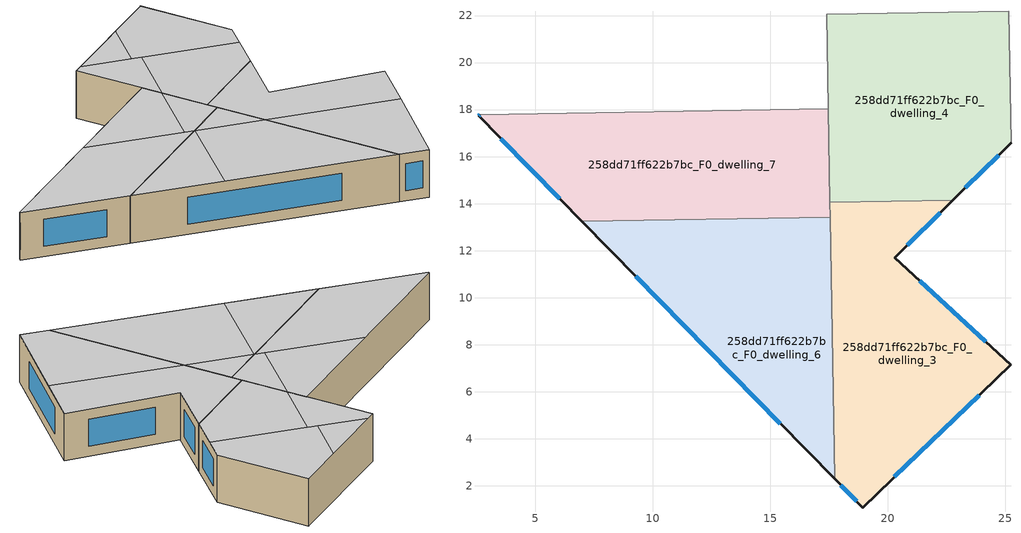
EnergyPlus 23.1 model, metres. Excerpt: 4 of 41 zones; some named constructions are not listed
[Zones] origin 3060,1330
258dd71ff622b7bc_F0_dwelling_3
 floor ground (EU_floor_Construction): 22.78,14.15 20.3,11.7 25.24,7.14 18.93,1.08 17.74,2.29 17.54,14.06 z0
 wall outside (EU_wall_Construction): 17.74,2.29 18.93,1.08 25.24,7.14 20.3,11.7 22.78,14.15 z0:3
 wall to 258dd71ff622b7bc_F0_dwelling_4 (EU_wall_Construction): 22.78,14.15 17.54,14.06 z0:3
 wall to 258dd71ff622b7bc_F0_dwelling_6 (EU_wall_Construction): 17.55,13.42 17.74,2.29 z0:3
 wall to 258dd71ff622b7bc_F0_dwelling_7 (EU_wall_Construction): 17.54,14.06 17.55,13.42 z0:3
 window (EU_Window_Construction): 20.83,12.23 22.25,13.62 / 24.18,8.12 21.36,10.73 / 20.28,2.37 23.89,5.84 / 17.99,2.03 18.68,1.34 z0.64:2.36
 ceiling to 258dd71ff622b7bc_F1_dwelling_4 (EU_floor_Construction): 25.24,7.14 20.3,11.7 22.77,14.15 17.54,14.06 17.6,10.51 23.01,5 z3
 ceiling to 258dd71ff622b7bc_F1_dwelling_6 (EU_floor_Construction): 23.01,5 17.6,10.51 17.74,2.29 18.93,1.08 z3
258dd71ff622b7bc_F0_dwelling_4
 floor ground (EU_floor_Construction): 25.15,22.17 25.24,16.59 22.78,14.15 17.54,14.06 17.41,22.04 z0
 wall outside (EU_wall_Construction): 22.78,14.15 25.24,16.59 z0:3
 wall to 258dd71ff622b7bc_F0_dwelling_5 (EU_wall_Construction): 25.15,22.17 17.41,22.04 z0:3
 wall to 258dd71ff622b7bc_F0_dwelling_0 (EU_wall_Construction): 25.24,16.59 25.15,22.17 z0:3
 wall to 258dd71ff622b7bc_F0_dwelling_8 (EU_wall_Construction): 17.41,22.04 17.48,18.04 z0:3
 wall to 258dd71ff622b7bc_F0_dwelling_7 (EU_wall_Construction): 17.48,18.04 17.54,14.06 z0:3
 window (EU_Window_Construction): 23.3,14.67 24.72,16.06 z0.64:2.36
 ceiling to 258dd71ff622b7bc_F1_dwelling_5 (EU_floor_Construction): 20.31,19.59 17.9,22.05 17.41,22.04 17.5,16.83 z3
 ceiling to 258dd71ff622b7bc_F1_dwelling_2 (EU_floor_Construction): 25.24,16.59 25.15,22.17 22.15,22.12 19.95,19.96 24.24,15.59 z3
 ceiling to 258dd71ff622b7bc_F1_dwelling_3 (EU_floor_Construction): 22.15,22.12 17.9,22.05 19.95,19.96 z3
 ceiling to 258dd71ff622b7bc_F1_dwelling_4 (EU_floor_Construction): 22.77,14.15 24.24,15.59 20.31,19.59 17.5,16.83 17.54,14.06 z3
258dd71ff622b7bc_F0_dwelling_6
 floor ground (EU_floor_Construction): 17.55,13.42 17.74,2.29 6.99,13.25 z0
 wall outside (EU_wall_Construction): 6.99,13.25 17.74,2.29 z0:3
 wall to 258dd71ff622b7bc_F0_dwelling_7 (EU_wall_Construction): 17.55,13.42 6.99,13.25 z0:3
 window (EU_Window_Construction): 9.29,10.9 15.44,4.64 z0.64:2.36
 ceiling to 258dd71ff622b7bc_F1_dwelling_7 (EU_floor_Construction): 14.8,13.37 14.79,13.38 6.99,13.25 10.76,9.41 z3
 ceiling to 258dd71ff622b7bc_F1_dwelling_4 (EU_floor_Construction): 17.6,10.51 17.55,13.42 14.79,13.38 z3
 ceiling adiabatic (EU_roof_Construction): 17.74,2.29 17.6,10.51 14.8,13.37 10.76,9.41 z3
258dd71ff622b7bc_F0_dwelling_7
 floor ground (EU_floor_Construction): 17.48,18.04 17.55,13.42 6.99,13.25 2.6,17.73 2.66,17.79 z0
 wall outside (EU_wall_Construction): 2.66,17.79 2.6,17.73 6.99,13.25 z0:3
 wall to 258dd71ff622b7bc_F0_dwelling_8 (EU_wall_Construction): 17.48,18.04 2.66,17.79 z0:3
 window (EU_Window_Construction): 2.65,17.78 2.61,17.74 / 3.54,16.77 6.05,14.21 z0.64:2.36
 ceiling to 258dd71ff622b7bc_F1_dwelling_7 (EU_floor_Construction): 14.79,13.38 10.34,17.92 2.66,17.79 2.6,17.73 6.99,13.25 z3
 ceiling to 258dd71ff622b7bc_F1_dwelling_4 (EU_floor_Construction): 17.55,13.42 17.5,16.83 14.39,13.78 14.79,13.38 z3
 ceiling to 258dd71ff622b7bc_F1_dwelling_5 (EU_floor_Construction): 17.5,16.83 17.48,18.04 10.34,17.92 14.39,13.78 z3
[SCHEDULE:FILE] Column Number=1; Rows to Skip at Top=0; Number of Hours of Data=8760; Column Separator=Comma; Interpolate to Timestep=No; Minutes per Item=60; Adjust Schedule for Daylight Savings=Yes
Name | File
EU_Step8_GainSchedule_258dd71ff622b7bc_F1_dwelling_4_f000 | ../../schedules/258dd71ff622b7bc/258dd71ff622b7bc_F1_dwelling_4_f000_gain.csv
EU_Step8_GainSchedule_258dd71ff622b7bc_F1_dwelling_5_f000 | ../../schedules/258dd71ff622b7bc/258dd71ff622b7bc_F1_dwelling_5_f000_gain.csv
EU_Step8_GainSchedule_258dd71ff622b7bc_F1_dwelling_6_f000 | ../../schedules/258dd71ff622b7bc/258dd71ff622b7bc_F1_dwelling_6_f000_gain.csv
EU_Step8_GainSchedule_258dd71ff622b7bc_F1_dwelling_7_f000 | ../../schedules/258dd71ff622b7bc/258dd71ff622b7bc_F1_dwelling_7_f000_gain.csv
EU_Step8_GainSchedule_258dd71ff622b7bc_F2_dwelling_0_f000 | ../../schedules/258dd71ff622b7bc/258dd71ff622b7bc_F2_dwelling_0_f000_gain.csv
EU_Step8_GainSchedule_258dd71ff622b7bc_F2_dwelling_1_f000 | ../../schedules/258dd71ff622b7bc/258dd71ff622b7bc_F2_dwelling_1_f000_gain.csv
EU_Step8_GainSchedule_258dd71ff622b7bc_F2_dwelling_2_f000 | ../../schedules/258dd71ff622b7bc/258dd71ff622b7bc_F2_dwelling_2_f000_gain.csv
EU_Step8_GainSchedule_258dd71ff622b7bc_F2_dwelling_3_f000 | ../../schedules/258dd71ff622b7bc/258dd71ff622b7bc_F2_dwelling_3_f000_gain.csv
EU_Step8_GainSchedule_258dd71ff622b7bc_F2_dwelling_4_f000 | ../../schedules/258dd71ff622b7bc/258dd71ff622b7bc_F2_dwelling_4_f000_gain.csv
EU_Step8_GainSchedule_258dd71ff622b7bc_F2_dwelling_5_f000 | ../../schedules/258dd71ff622b7bc/258dd71ff622b7bc_F2_dwelling_5_f000_gain.csv
EU_Step8_GainSchedule_258dd71ff622b7bc_F2_dwelling_6_f000 | ../../schedules/258dd71ff622b7bc/258dd71ff622b7bc_F2_dwelling_6_f000_gain.csv
EU_Step8_GainSchedule_258dd71ff622b7bc_F2_dwelling_7_f000 | ../../schedules/258dd71ff622b7bc/258dd71ff622b7bc_F2_dwelling_7_f000_gain.csv
EU_Step8_GainSchedule_258dd71ff622b7bc_F3_dwelling_0_f000 | ../../schedules/258dd71ff622b7bc/258dd71ff622b7bc_F3_dwelling_0_f000_gain.csv
EU_Step8_GainSchedule_258dd71ff622b7bc_F3_dwelling_1_f000 | ../../schedules/258dd71ff622b7bc/258dd71ff622b7bc_F3_dwelling_1_f000_gain.csv
EU_Step8_GainSchedule_258dd71ff622b7bc_F3_dwelling_2_f000 | ../../schedules/258dd71ff622b7bc/258dd71ff622b7bc_F3_dwelling_2_f000_gain.csv
EU_Step8_GainSchedule_258dd71ff622b7bc_F3_dwelling_3_f000 | ../../schedules/258dd71ff622b7bc/258dd71ff622b7bc_F3_dwelling_3_f000_gain.csv
EU_Step8_GainSchedule_258dd71ff622b7bc_F3_dwelling_4_f000 | ../../schedules/258dd71ff622b7bc/258dd71ff622b7bc_F3_dwelling_4_f000_gain.csv
EU_Step8_GainSchedule_258dd71ff622b7bc_F3_dwelling_5_f000 | ../../schedules/258dd71ff622b7bc/258dd71ff622b7bc_F3_dwelling_5_f000_gain.csv
EU_Step8_GainSchedule_258dd71ff622b7bc_F3_dwelling_6_f000 | ../../schedules/258dd71ff622b7bc/258dd71ff622b7bc_F3_dwelling_6_f000_gain.csv
EU_Step8_GainSchedule_258dd71ff622b7bc_F3_dwelling_7_f000 | ../../schedules/258dd71ff622b7bc/258dd71ff622b7bc_F3_dwelling_7_f000_gain.csv
